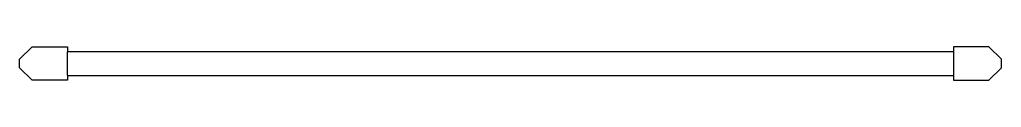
# Model space of a CAD drawing. Header units: millimetres. Extents: x 0 to 1973, y -34 to 34.
import ezdxf

# ---------------------------------------------------------------- set-up
doc = ezdxf.new("R2010")
doc.units = ezdxf.units.MM
doc.layers.add('KwikScaf Matrix', color=7, linetype='Continuous')

# ---------------------------------------------------------------- blocks, each defined once
blk = doc.blocks.new('109319xz')
at = {"layer": 'KwikScaf Matrix', "color": 0, "extrusion": (0, 1, -1.83691e-16)}
for p, q in [((0, 8.5), (25, 33.5)), ((25, 33.5), (96, 33.5)), ((96, 33.5), (96, 23.7)), ((96, 24), (1877, 24)), ((96, -23.7), (96, 23.7)), ((1948, 33.5), (1877, 33.5)), ((1877, 33.5), (1877, 23.7)), ((1877, 23.7), (1877, -23.7)), ((1973, 8.5), (1948, 33.5)), ((0, -8.5), (0, 8.5)), ((1973, -8.5), (1973, 8.5)), ((25, -33.5), (0, -8.5)), ((1948, -33.5), (1973, -8.5)), ((96, -33.5), (25, -33.5)), ((96, -23.7), (96, -33.5)), ((96, -24), (1877, -24)), ((1877, -23.7), (1877, -33.5)), ((1877, -33.5), (1948, -33.5))]:
    blk.add_line(p, q, dxfattribs=at)

msp = doc.modelspace()

# ---------------------------------------------------------------- block references
msp.add_blockref('109319xz', (0, 0))

doc.saveas('drawing.dxf')
